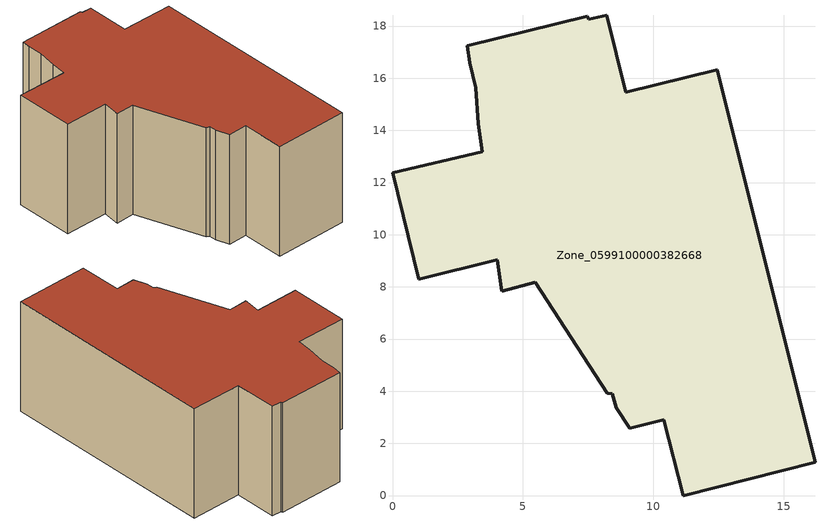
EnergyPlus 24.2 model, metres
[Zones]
Zone_0599100000382668
 floor ground (C_G): 12.45,16.32 16.2,1.28 11.14,0 10.39,2.92 9.09,2.58 8.58,3.38 8.42,3.9 8.22,3.92 5.47,8.17 4.19,7.83 4.02,9.05 1.01,8.3 0,12.38 3.44,13.19 3.29,14.25 3.19,15.63 2.96,16.6 2.87,17.24 7.46,18.38 7.53,18.26 8.21,18.41 8.94,15.46 z0
 wall outside (C_F): 16.2,1.28 12.45,16.32 8.94,15.46 8.21,18.41 7.53,18.26 7.46,18.38 2.87,17.24 2.96,16.6 3.19,15.63 3.29,14.25 3.44,13.19 0,12.38 1.01,8.3 4.02,9.05 4.19,7.83 5.47,8.17 8.22,3.92 8.42,3.9 8.58,3.38 9.09,2.58 10.39,2.92 11.14,0 16.2,1.28 z0:8.1
 roof outside (C_R): 8.22,3.92 8.42,3.9 8.58,3.38 9.09,2.58 10.39,2.92 11.14,0 16.2,1.28 12.45,16.32 8.94,15.46 8.21,18.41 7.53,18.26 7.46,18.38 2.87,17.24 2.96,16.6 3.19,15.63 3.29,14.25 3.44,13.19 0,12.38 1.01,8.3 4.02,9.05 4.19,7.83 5.47,8.17 z8.1
[BUILDING]
Pand.0599100000382668: North Axis=0; Terrain=City; Loads Convergence Tolerance Value=0.04; Temperature Convergence Tolerance Value=0.4; Solar Distribution=FullExterior; Maximum Number of Warmup Days=25; Minimum Number of Warmup Days=1
[Site:Location]
Rotterdam.The.Hague.AP_ZH_NLD Design_Conditions: Latitude=51.96; Longitude=4.45; Time Zone=1; Elevation=-4.5
[SITE:GROUNDTEMPERATURE:BUILDINGSURFACE]
18, 18, 18, 18, 18, 18, 18, 18, 18, 18, 18, 18
[MATERIAL] Thermal Absorptance=0.9; Solar Absorptance=0.7; Visible Absorptance=0.7
Name | Roughness | Thickness | Conductivity | Density | Specific Heat
G.D.1992-2005 | MediumSmooth | 0.15 | 0.06 | 540 | 1210
F.D.1992-2005 | Rough | 0.3 | 0.12 | 1920 | 840
R.D.1992-2005 | MediumRough | 0.2 | 0.08 | 1500 | 1000
[CONSTRUCTION]
C_G: G.D.1992-2005
C_F: F.D.1992-2005
C_R: R.D.1992-2005
[ZONE]
Zone_0599100000382668: Type=1; Multiplier=1; Ceiling Height=Autocalculate; Volume=Autocalculate; Floor Area=autocalculate; Part of Total Floor Area=Yes
[ZONEINFILTRATION:DESIGNFLOWRATE]
Infil_Zone_0599100000382668: Zone or ZoneList or Space or SpaceList=Zone_0599100000382668; Schedule=AlwaysOn; Design Flow Rate Calculation Method=Flow/Area; Flow Rate per Floor Area=0.0021; Constant Term Coefficient=1; Temperature Term Coefficient=0; Velocity Term Coefficient=0; Velocity Squared Term Coefficient=0
[HVACTEMPLATE:ZONE:IDEALLOADSAIRSYSTEM]
Zone_0599100000382668: Maximum Heating Supply Air Temperature=50; Minimum Cooling Supply Air Temperature=13; Maximum Heating Supply Air Humidity Ratio=0.0156; Minimum Cooling Supply Air Humidity Ratio=0.0077; Heating Limit=NoLimit; Cooling Limit=NoLimit; Dehumidification Control Type=ConstantSensibleHeatRatio; Cooling Sensible Heat Ratio=0.7; Dehumidification Setpoint=60; Humidification Control Type=None; Humidification Setpoint=30; Outdoor Air Method=None; Outdoor Air Flow Rate per Person=0.00944; Outdoor Air Flow Rate per Zone Floor Area=0; Outdoor Air Flow Rate per Zone=0; Demand Controlled Ventilation Type=None; Outdoor Air Economizer Type=NoEconomizer; Heat Recovery Type=None; Sensible Heat Recovery Effectiveness=0.7; Latent Heat Recovery Effectiveness=0.65
[ZONECONTROL:THERMOSTAT]
ThermostatControl_Zone_0599100000382668: Zone or ZoneList=Zone_0599100000382668; Control Type Schedule=DualSetpointControlType; Control 1=Thermostat_Zone_0599100000382668; Temperature Difference Between Cutout And Setpoint=0
[THERMOSTATSETPOINT:DUALSETPOINT]
Thermostat_Zone_0599100000382668: Heating Setpoint Temperature Schedule=HeatingSetpoint_Zone_0599100000382668; Cooling Setpoint Temperature Schedule=CoolingSetpoint_Zone_0599100000382668
[SCHEDULE:COMPACT]
HeatingSetpoint_Zone_0599100000382668: Through: 12/31, For: AllDays, Until: 24:00, 21
CoolingSetpoint_Zone_0599100000382668: Through: 12/31, For: AllDays, Until: 24:00, 24
DualSetpointControlType: Through: 12/31, For: AllDays, Until: 24:00, 4
AlwaysOn: Through: 12/31, For: AllDays, Until: 24:00, 1
